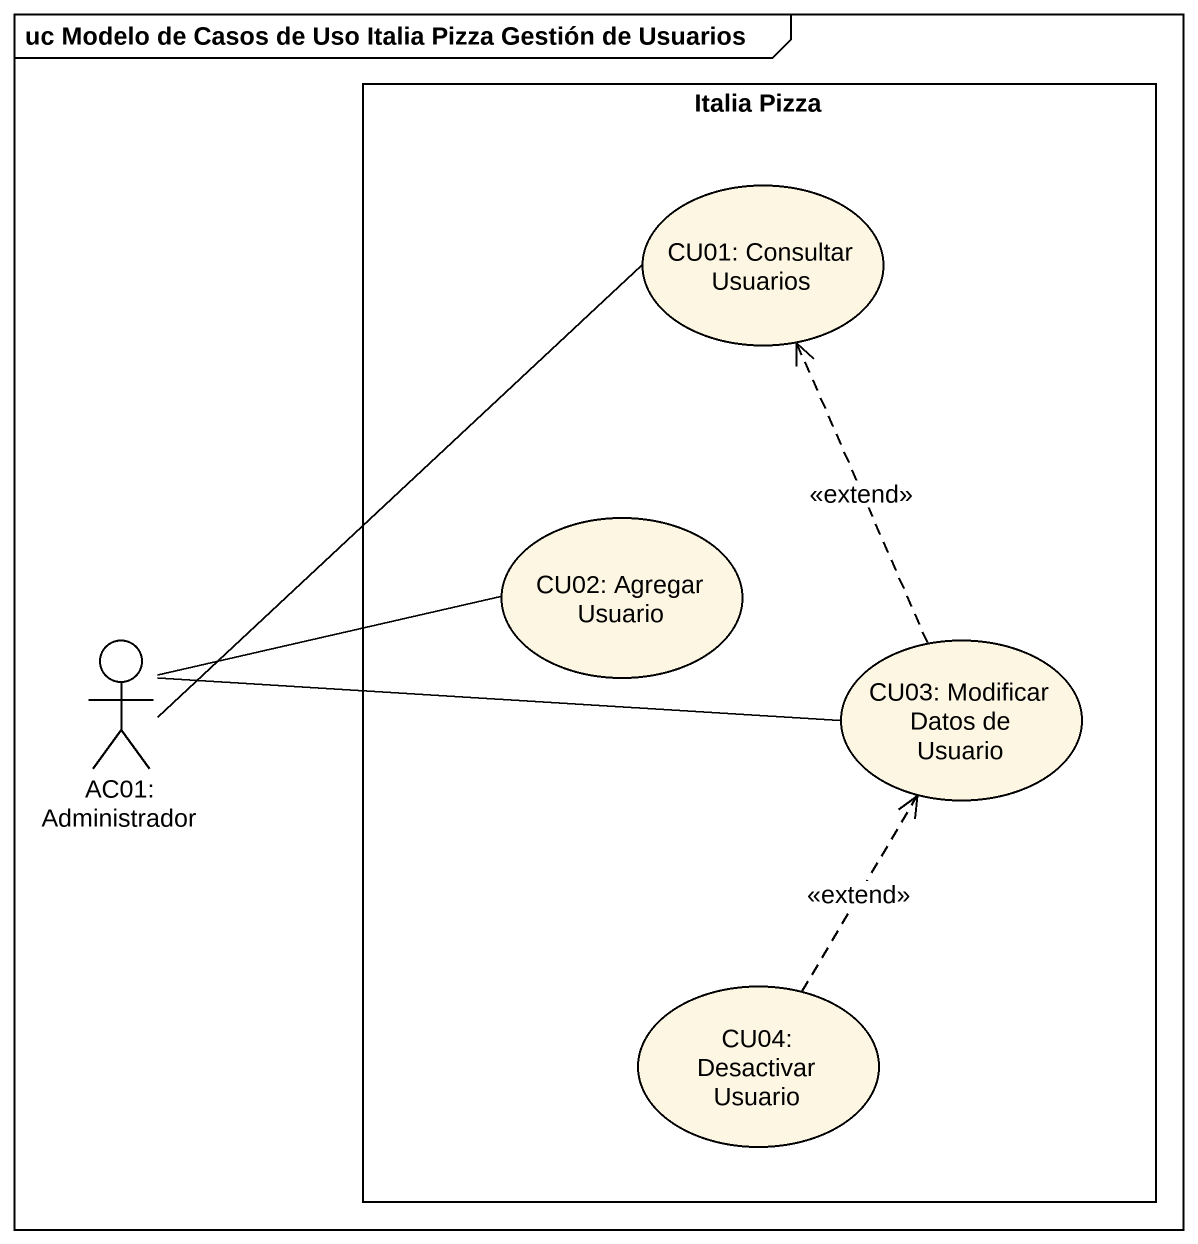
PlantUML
@startuml
mainframe uc Modelo de Casos de Uso Italia Pizza Gestión de Usuarios
rectangle "Italia Pizza" as Italia_Pizza {
  usecase "CU01: Consultar Usuarios" as CU01_Consultar_Usuarios
  usecase "CU02: Agregar Usuario" as CU02_Agregar_Usuario
  usecase "CU03: Modificar Datos de Usuario" as CU03_Modificar_Datos_de
  usecase "CU04: Desactivar Usuario" as CU04_Desactivar_Usuario
}
actor "AC01: Administrador" as AC01_Administrador
AC01_Administrador -up- CU01_Consultar_Usuarios
AC01_Administrador -right- CU02_Agregar_Usuario
AC01_Administrador -right- CU03_Modificar_Datos_de
CU03_Modificar_Datos_de .up.> CU01_Consultar_Usuarios : <<extend>>
CU04_Desactivar_Usuario .up.> CU03_Modificar_Datos_de : <<extend>>
@enduml
